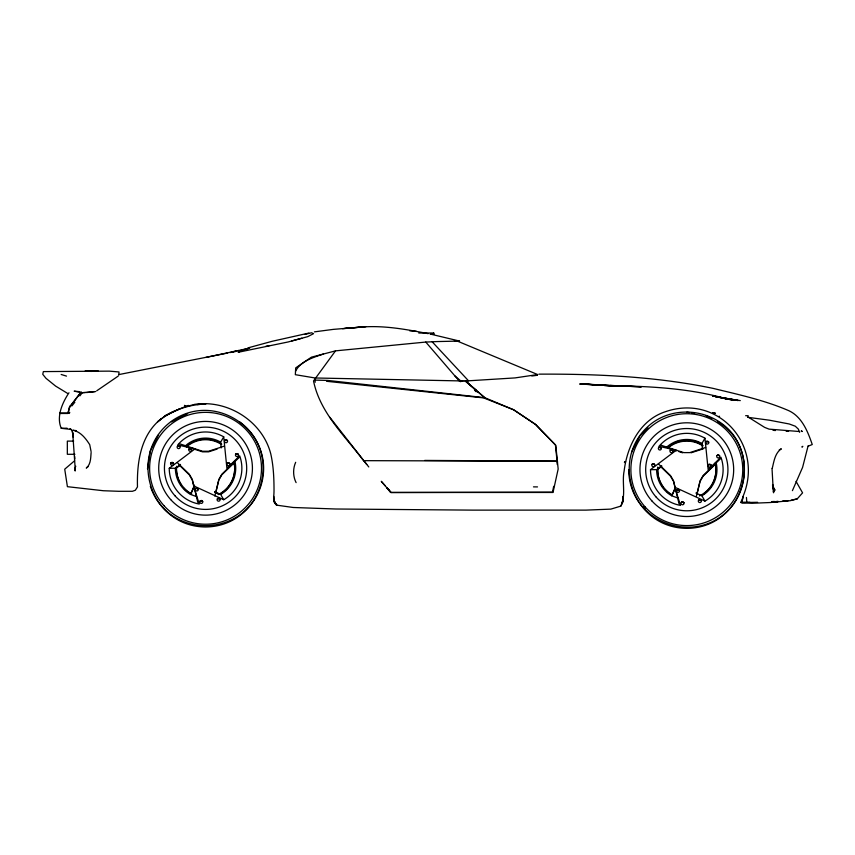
<?xml version="1.0" encoding="UTF-8"?>
<svg xmlns="http://www.w3.org/2000/svg" width="855" height="855" viewBox="0 0 855 855"><rect width="100%" height="100%" fill="white"/><g stroke="black" fill="none" stroke-linecap="round" stroke-linejoin="round"><path stroke-width="1.28" d="M91.111 452.509C90.673 457.874 90.887 464.372 86.27 468.08L88.289 466.467M808.125 445.818L802.589 467.386L792.414 490.652M743.027 496.413C764.391 445.434 718.179 393.268 665.286 411.757C640.128 419.955 627.175 446.107 624.161 470.816C621.713 482.359 626.223 495.334 620.826 506.117L610.844 509.12L585.996 510.125L472.665 510.125L335.823 509.003L293.158 507.485L276.753 505.166C272.424 501.864 274.038 495.815 274.017 491.198C274.038 478.682 273.536 466.103 270.768 453.855C262.335 421.055 227.441 399.2 194.171 404.436M314.79 379.502L315.228 382.238M118.802 374.992L118.995 371.957L109.312 371.134L43.359 371.594L42.75 374.298L45.967 378.295L55.618 386.097L67.46 393.311M59.626 413.478L67.93 413.478L69.608 407.258L81.172 392.146M625.326 461.957L625.187 462.812L625.571 461.625L624.396 462.331L625.326 461.957L624.588 461.572L625.208 461.957M147.477 468.882L150.32 450.927L158.57 434.735M552.554 491.956L553.677 486.324M622.237 503.456L623.263 496.231L622.718 502.142L620.826 506.117M326.546 381.287L483.599 397.896L513.331 409.641L535.316 424.23L555.429 444.878L557.065 461.187L363.567 460.663C344.715 435.612 320.059 412.858 313.518 380.956L335.513 350.86L425.769 342.064L437.162 341.562L457.404 341.124L537.677 374.554L515.052 377.91L465.238 381.009L315.121 377.985L295.338 374.682L295.702 367.885L311.423 357.166L335.513 350.86M772.268 468.294C773.978 461.369 774.972 453.118 781.352 448.8L779.226 449.89M214.84 496.06L218.837 479.441L221.84 474.226L239.464 457.147M215.759 492.822L218.837 480.04L221.84 474.824L233.896 463.132M696.387 496.157L700.074 480.809L703.088 475.604L720.712 458.515M697.007 494.201L700.074 481.408L703.088 476.203L715.143 464.511M740.74 502.462L741.787 502.58L743.326 496.499L740.74 502.462L745.485 502.462M802.043 447.112L802.824 446.331L802.15 446.716M80.99 392.124L69.49 407.044L67.994 413.018L59.818 413.018M69.33 413.478L69.747 412.377L68.336 412.377M75.774 466.21L74.759 468.732L75.197 470.998L74.855 468.957M196.618 496.637L190.462 494.404L194.523 485.148M190.964 493.848L194.523 485.747M677.865 498.016L671.709 495.772L675.258 487.681M672.725 494.062L675.258 488.28M801.808 431.187L801.146 431.059L802.3 431.486L801.509 431.326M295.67 462.299C292.827 468.604 292.934 476.449 296.108 482.626M631.556 452.306L639.807 436.114M295.52 371.284C300.725 360.992 313.315 357.486 323.468 354.013M68.977 392.776C62.351 402.748 56.174 416.588 61.239 428.302L71.072 429.434L70.014 428.74L71.884 430.257M221.167 447.945L220.643 442.131L223.721 436.841A36.316 36.316 0 0 0 177.744 444.942L195.004 448.875L169.247 468.284A36.316 36.316 0 0 0 199.258 504.044L193.519 485.811L223.721 499.726A36.316 36.316 0 0 0 239.689 455.865L226.896 468.241L223.721 436.841M702.415 449.324L701.891 443.499L704.958 438.209A36.316 36.316 0 0 0 658.991 446.321L676.252 450.243L650.495 469.662A36.316 36.316 0 0 0 680.505 505.412L674.755 487.19L704.958 501.105A36.316 36.316 0 0 0 720.925 457.243L708.143 469.619L704.958 438.209M71.884 405.943L74.866 402.181M79.921 395.886L81.92 393.086M69.49 407.044L70.473 405.943L69.715 406.691M640.726 435.195L648.069 427.853M749.963 502.313L741.787 502.58L752.101 503.274L770.398 502.516L790.212 500.699L797.223 498.871L802.578 492.854L796.037 481.365M177.477 446.15L178.887 445.626L180.042 446.599A1.507 1.507 0 0 1 178.364 448.597A1.507 1.507 0 0 1 177.477 446.15L179.785 446.15M170.915 462.822L172.325 462.299L173.48 463.271A1.507 1.507 0 0 1 171.802 465.27A1.507 1.507 0 0 1 170.915 462.822L173.223 462.822M189.073 448.822L190.483 448.309L191.638 449.281A1.507 1.507 0 0 1 189.96 451.28A1.507 1.507 0 0 1 189.073 448.822L191.381 448.822M224.876 440.25L226.286 439.737L227.451 440.71A1.507 1.507 0 0 1 226.789 442.527A1.507 1.507 0 0 1 224.876 442.185A1.507 1.507 0 0 1 224.876 440.25L227.184 440.25M235.82 454.058L237.241 453.545L238.395 454.507A1.507 1.507 0 0 1 237.733 456.335A1.507 1.507 0 0 1 235.82 455.993A1.507 1.507 0 0 1 235.82 454.058L238.128 454.058M195.645 488.504L197.056 487.981L198.21 488.953A1.507 1.507 0 0 1 196.532 490.952A1.507 1.507 0 0 1 195.645 488.504L197.954 488.504M227.248 463.282L228.67 462.769L229.824 463.731A1.507 1.507 0 0 1 228.146 465.729A1.507 1.507 0 0 1 227.248 463.282L229.557 463.282M200.113 500.934L201.534 500.421L202.688 501.383A1.507 1.507 0 0 1 201.011 503.381A1.507 1.507 0 0 1 200.113 500.934L202.432 500.934M217.437 498.7L218.848 498.187L220.002 499.149A1.507 1.507 0 0 1 219.34 500.977A1.507 1.507 0 0 1 217.437 500.635A1.507 1.507 0 0 1 217.437 498.7L219.746 498.7M658.713 447.518L660.135 447.005L661.289 447.967A1.507 1.507 0 0 1 659.611 449.976A1.507 1.507 0 0 1 658.713 447.518L661.033 447.518M652.151 464.19L653.573 463.677L654.727 464.65A1.507 1.507 0 0 1 653.049 466.648A1.507 1.507 0 0 1 652.151 464.19L654.46 464.19M670.309 450.2L671.731 449.687L672.885 450.649A1.507 1.507 0 0 1 671.207 452.648A1.507 1.507 0 0 1 670.309 450.2L672.618 450.2M706.123 441.629L707.534 441.105L708.688 442.078A1.507 1.507 0 0 1 708.026 443.895A1.507 1.507 0 0 1 706.123 443.563A1.507 1.507 0 0 1 706.123 441.629L708.432 441.629M717.067 455.426L718.489 454.913L719.643 455.886A1.507 1.507 0 0 1 718.98 457.703A1.507 1.507 0 0 1 717.067 457.372A1.507 1.507 0 0 1 717.067 455.426L719.376 455.426M676.893 489.872L678.304 489.359L679.458 490.321A1.507 1.507 0 0 1 677.78 492.33A1.507 1.507 0 0 1 676.893 489.872L679.201 489.872M708.496 464.65L709.917 464.137L711.071 465.109A1.507 1.507 0 0 1 709.394 467.108A1.507 1.507 0 0 1 708.496 464.65L710.804 464.65M683.936 502.761A1.507 1.507 0 0 1 682.258 504.76A1.507 1.507 0 0 1 681.36 502.302L682.782 501.789L683.936 502.761L681.766 501.971M699.08 499.737L701.25 500.528A1.507 1.507 0 0 1 700.587 502.345A1.507 1.507 0 0 1 698.674 502.013A1.507 1.507 0 0 1 698.674 500.068L700.587 499.737M161.403 418.629C140.701 434.725 136.811 462.341 137.473 486.901L135.368 490.225L132.407 491.294L118.653 491.294L103.402 490.738L67.406 486.677L64.724 469.181L74.631 460.749M179.112 409.139L165.175 415.819L157.459 421.932C170.936 410.603 188.335 404.458 205.873 403.998L197.056 404.565M118.204 376.104L96.743 390.799M169.247 468.284L175.371 468.262L180.469 464.425M175.371 468.861L180.469 465.024M650.495 469.662L656.619 469.641L661.717 465.793M656.619 470.239L661.717 466.403M165.378 415.605L170.466 412.815M171.417 421.889L187.608 413.638M171.492 412.26L188.292 405.388M165.175 415.819L166.265 415.38M808.221 446.139L812.25 444.536C807.622 431.016 801.477 415.498 787.006 409.919C763.259 399.905 737.929 394.433 712.974 388.352C655.892 376.499 596.961 373.87 538.907 374.148M681.36 502.302L683.669 502.302M698.674 500.068L700.095 499.555L701.25 500.528M305 334.391L311.519 332.766L313.561 333.653L307.789 336.624L288.082 341.979L238.363 352.239L240.554 350.636L247.084 348.626M291.822 340.942L301.826 338.227M224.405 446.107L208.567 451.248L202.55 451.248L179.4 443.734M217.095 449.078L208.567 451.846L202.55 451.846L194.021 449.078M705.653 447.475L689.814 452.616L683.797 452.616L660.648 445.102M691.032 452.819L703.216 448.864M247.982 347.878L272.403 341.231L308.879 333.076M184.691 406.862L193.273 404.81M790.993 500.271L797.223 498.871M205.873 357.433L238.588 350.486M232.891 351.747L249.265 348.156M249.521 348.263L245.813 349.043L249.649 348.231M118.61 374.629L227.58 353.051M229.91 352.57L236.098 351.405M238.566 350.935L244.754 349.77M225.271 439.919L227.451 440.71M189.468 448.49L191.638 449.281M171.31 462.48L173.48 463.271M236.226 453.716L238.395 454.507M196.041 488.162L198.21 488.953M200.519 500.592L202.688 501.383M217.833 498.358L220.002 499.149M659.12 447.186L661.289 447.967M706.519 441.287L708.688 442.078M670.715 449.858L672.885 450.649M652.557 463.859L654.727 464.65M708.902 464.318L711.071 465.109M677.288 489.541L679.458 490.321M265.937 346.264L269.09 345.783M314.437 331.858L333.3 329.378L362.167 327.016C384.365 325.327 406.446 329.41 428.131 333.653M531.821 375.986L537.485 375.27M95.685 391.547L82.027 392.669L74.171 391.173L79.088 391.622M86.473 392.573L94.371 391.697M344.618 328.416L362.167 327.016M342.588 328.694L365.822 326.728M239.026 352.185L238.363 352.228M463.004 380.967L460.364 381.64L460.76 380.924L454.913 375.933M67.085 428.195L61.239 428.302M782.389 501.276L787.134 500.987L783.298 501.19M771.894 501.618L774.448 501.468M783.372 500.934L788.47 500.624M771.915 501.853L778.253 501.49M783.33 501.201L787.134 500.987M773.059 501.757L778.178 501.479M772.877 501.789L777.633 501.564M82.027 392.669L85.468 392.595M741.787 502.58L757.616 502.302M465.291 380.849L468.54 380.828L432.138 341.754M552.64 492.159L390.885 492.491L386.984 488.002L390.885 492.491L553.014 492.469L558.165 469.032L555.793 445.359L535.743 424.625L513.898 409.898L484.7 397.65L327.721 380.443L314.661 380.09M418.758 333.012L433.838 333.012L433.838 334.155L430.204 334.155M718.97 416.3L719.568 416.3M73.648 441.105L67.331 441.105L67.331 454.294L74.909 454.294M178.364 445.626L180.042 446.599M717.965 454.913L719.643 455.886M228.146 462.769L229.824 463.731M424.668 460.418L557.065 461.187M745.635 415.701L748.211 415.712M85.66 370.91L98.165 371.017L85.115 371.006L91.432 371.433M713.786 413.029L713.38 412.666L715.411 413.403L712.685 412.89L715.411 413.403M533.477 486.869L537.506 486.912M600.595 385.156L579.701 384.023L641.325 386.866L610.171 385.53C649.864 386.385 689.985 388.052 728.31 399.371L712.675 395.908L738.196 400.546L724.067 397.992M604.517 385.359L616.263 386L580.93 383.745L599.195 385.156M409.834 330.874L416.353 331.312M786.162 431.198L788.556 431.369M604.41 385.552L610.94 386.065M798.976 431.486L769.073 429.135L764.648 427.393L747.901 416.898M747.762 417.293L769.532 420.222L789.24 423.984L795.278 426.207L798.356 429.125L799.649 432.309M75.154 430.567L76.116 430.653L73.038 430.257C80.68 431.796 85.767 438.465 89.732 444.686L91.079 451.536M454.454 340.568L459.573 341.081L430.749 334.166M772.984 430.279L775.432 430.546M715.582 396.741L740.291 400.61M686.811 412.163L689.376 412.57M691.941 412.976L694.506 413.382M712.675 395.908L734.124 400.407L721.353 397.671M61.175 374.479L66.498 376.115M667.958 448.073L676.487 450.841M678.923 451.632L682.579 452.819M713.626 413.029L714.395 413.328M695.906 493.025L701.891 495.772L704.958 501.105M214.669 491.646L220.643 494.404L223.721 499.726M214.669 492.245L218.249 493.901M705.92 415.594L711.702 418.544M717.484 421.494C766.465 451.226 743.871 528.251 686.811 528.347C631.15 527.941 608.172 455.619 652.664 422.659C677.897 404.436 715.443 410.379 733.804 435.516C747.943 455.736 747.943 483.577 733.804 503.798C700.908 548.354 629.141 525.045 628.714 469.662M773.476 489.113L775.068 490.225L772.482 485.693M466.659 382.1L476.385 390.414M477.176 391.985L474.418 389.452L475.711 391.59M658.468 463.912L670.523 475.604L673.537 480.809L679.062 503.83M660.327 466.306L670.523 476.203L673.537 481.408L675.076 487.799M177.231 462.534L189.286 474.226L192.29 479.441L197.815 502.451M179.08 464.938L189.286 474.824L192.29 480.04L194.138 487.713M239.71 421.889C284.266 454.785 260.946 526.552 205.563 526.979C149.924 526.595 126.925 454.197 171.417 421.291C216.475 389.078 277.522 433.432 260.807 486.239C243.29 538.778 167.837 538.778 150.32 486.239M381.576 481.675L390.927 492.469L386.984 488.002M387.486 488.558L388.961 490.236M381.245 481.28L385.21 485.79M425.769 342.064L459.178 380.892M366.752 464.436L329.848 417.326M364.059 461.091L368.783 466.948M772.706 486.773L774.438 491.187L772.578 484.529L773.593 492.79L773.369 491.091M273.696 498.422L274.957 503.103L276.753 505.166L274.359 502.131L274.957 503.103L273.696 498.422L274.957 503.21L276.753 505.166L274.359 502.131L273.792 496.456M72.579 432.683L72.173 430.354L73.167 437.108M557.471 462.127L557.364 461.112M73.07 436.018L72.696 432.726L75.176 468.273M556.883 460.77L557.257 464.489M773.177 489.007L772.022 468.455M746.436 497.471L746.789 501.896M74.716 456.431L74.823 458.857M433.624 333.012L433.624 334.155M667.402 447.122A30.181 30.181 0 0 1 669.508 445.508M675.236 442.366A30.181 30.181 0 0 1 679.009 441.084M694.591 441.084A30.181 30.181 0 0 1 698.353 442.366M645.076 508.383A56.526 56.526 0 0 1 643.398 506.459M715.229 463.752A29.156 29.156 0 0 1 703.943 493.848M669.668 493.848A29.156 29.156 0 0 1 666.665 491.336M663.223 487.393A29.156 29.156 0 0 1 657.773 467.653M667.637 448.287A29.156 29.156 0 0 1 702.885 445.936M204.227 438.711A30.181 30.181 0 0 1 206.878 438.711M232.859 479.11A29.156 29.156 0 0 1 220.526 493.901M188.431 492.469A29.156 29.156 0 0 1 183.601 488.055M181.239 484.956A29.156 29.156 0 0 1 178.268 479.11M177.84 477.892A29.156 29.156 0 0 1 176.525 466.285M186.39 446.919A29.156 29.156 0 0 1 221.637 444.557M233.981 462.384A29.156 29.156 0 0 1 233.287 477.892M235.007 461.721A30.181 30.181 0 0 1 220.643 494.404M190.462 494.404A30.181 30.181 0 0 1 175.371 468.262M186.155 445.145A30.181 30.181 0 0 1 220.643 442.131M233.981 461.786A29.156 29.156 0 0 1 218.207 494.553M191.744 493.955A29.156 29.156 0 0 1 176.408 468.284M186.39 446.321A29.156 29.156 0 0 1 221.637 443.959M716.255 463.1A30.181 30.181 0 0 1 701.891 495.772M671.709 495.772A30.181 30.181 0 0 1 656.619 469.641M666.398 447.4A30.181 30.181 0 0 1 701.891 443.499M715.229 463.154A29.156 29.156 0 0 1 699.454 495.932M671.848 494.682A29.156 29.156 0 0 1 657.773 467.054M667.637 447.689A29.156 29.156 0 0 1 702.885 445.337M623.306 498.198L622.237 503.349L623.306 498.198M185.45 405.933L184.52 405.441L185.45 405.933M468.08 383.179L465.238 381.009L484.7 397.65L468.08 383.179M174.997 495.804A41.136 41.136 0 0 0 244.68 480.991A41.136 41.136 0 0 0 197.013 428.045A41.136 41.136 0 0 0 174.997 495.804M170.744 499.641A46.865 46.865 0 0 0 250.13 482.765A46.865 46.865 0 0 0 195.816 422.445A46.865 46.865 0 0 0 170.744 499.641M164 505.711A55.928 55.928 0 0 0 258.755 485.565A55.928 55.928 0 0 0 193.935 413.574A55.928 55.928 0 0 0 164 505.711M656.245 497.183A41.136 41.136 0 0 0 725.927 482.37A41.136 41.136 0 0 0 678.261 429.424A41.136 41.136 0 0 0 656.245 497.183M651.98 501.009A46.865 46.865 0 0 0 731.378 484.133A46.865 46.865 0 0 0 677.064 423.824A46.865 46.865 0 0 0 651.98 501.009M645.247 507.079A55.928 55.928 0 0 0 740.003 486.944A55.928 55.928 0 0 0 675.183 414.953A55.928 55.928 0 0 0 645.247 507.079"/></g></svg>
